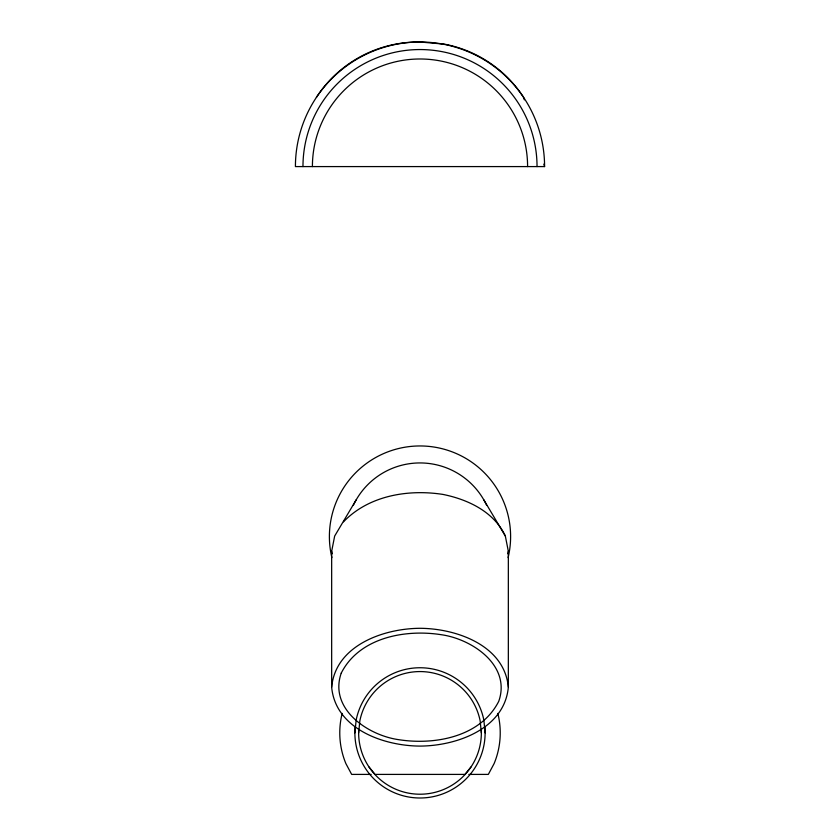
<?xml version="1.0" encoding="UTF-8"?>
<svg xmlns="http://www.w3.org/2000/svg" width="840" height="840" viewBox="0 0 840 840"><rect width="100%" height="100%" fill="white"/><g stroke="black" fill="none" stroke-linecap="round" stroke-linejoin="round"><path stroke-width="1.26" d="M354.879 732.879L356.129 720.174A65.121 65.121 0 0 1 483.872 720.174L485.121 732.879M358.649 732.879L359.835 720.909A61.352 61.352 0 0 1 480.165 720.909L481.352 732.879M483.756 499.758L505.334 536.046L508.337 551.282L508.337 687.194C504.504 728.994 456.372 745.92 420 746.088C383.628 745.92 335.496 728.994 331.663 687.194L331.663 551.282L334.667 536.046L356.244 499.758M331.663 687.194C335.496 645.393 383.628 628.467 420 628.299C456.372 628.467 504.504 645.393 508.337 687.194M507.843 553.823L508.337 551.282M471.009 766.962L464.898 774.407L375.102 774.407L368.991 766.962M343.497 521.84C368.739 495.527 408.062 489.038 442.869 494.403C467.922 499.454 494.036 511.718 505.334 536.046M543.837 164.115L544.582 166.583L295.418 166.583A124.583 124.583 0 0 1 420 42L444.433 44.152A128.153 124.583 -61.9 0 1 523.593 97.367L524.339 99.845M371.196 774.407L351.666 774.407L345.881 763.581A80.22 80.22 0 0 1 342.174 713.391M468.804 774.407L488.334 774.407L494.12 763.581A80.22 80.22 0 0 0 497.826 713.391M331.663 551.282L332.157 553.823M481.247 729.267A61.352 61.352 0 0 1 420 794.22A61.352 61.352 0 0 1 358.754 729.267M484.806 726.495A65.121 65.121 0 0 1 420 798A65.121 65.121 0 0 1 355.194 726.495M544.582 166.583A124.583 124.583 0 0 0 420 42A128.153 124.583 61.9 0 0 316.407 97.367M302.967 166.583A117.033 117.033 0 0 1 420 49.55A117.033 117.033 0 0 1 537.033 166.583M312.406 166.583A107.594 107.594 0 0 1 420 58.989A107.594 107.594 0 0 1 527.594 166.583M331.873 557.613A90.605 90.605 0 0 1 420 445.956A90.605 90.605 0 0 1 508.127 557.613M353.283 505.439A73.615 73.615 0 0 1 486.717 505.439M341.229 673.124C328.713 708.876 367.815 735.409 398.895 739.704C435.078 745.343 480.774 736.785 498.771 701.264C511.287 665.511 472.185 638.977 441.105 634.683C404.922 629.045 359.226 637.602 341.229 673.124"/></g></svg>
